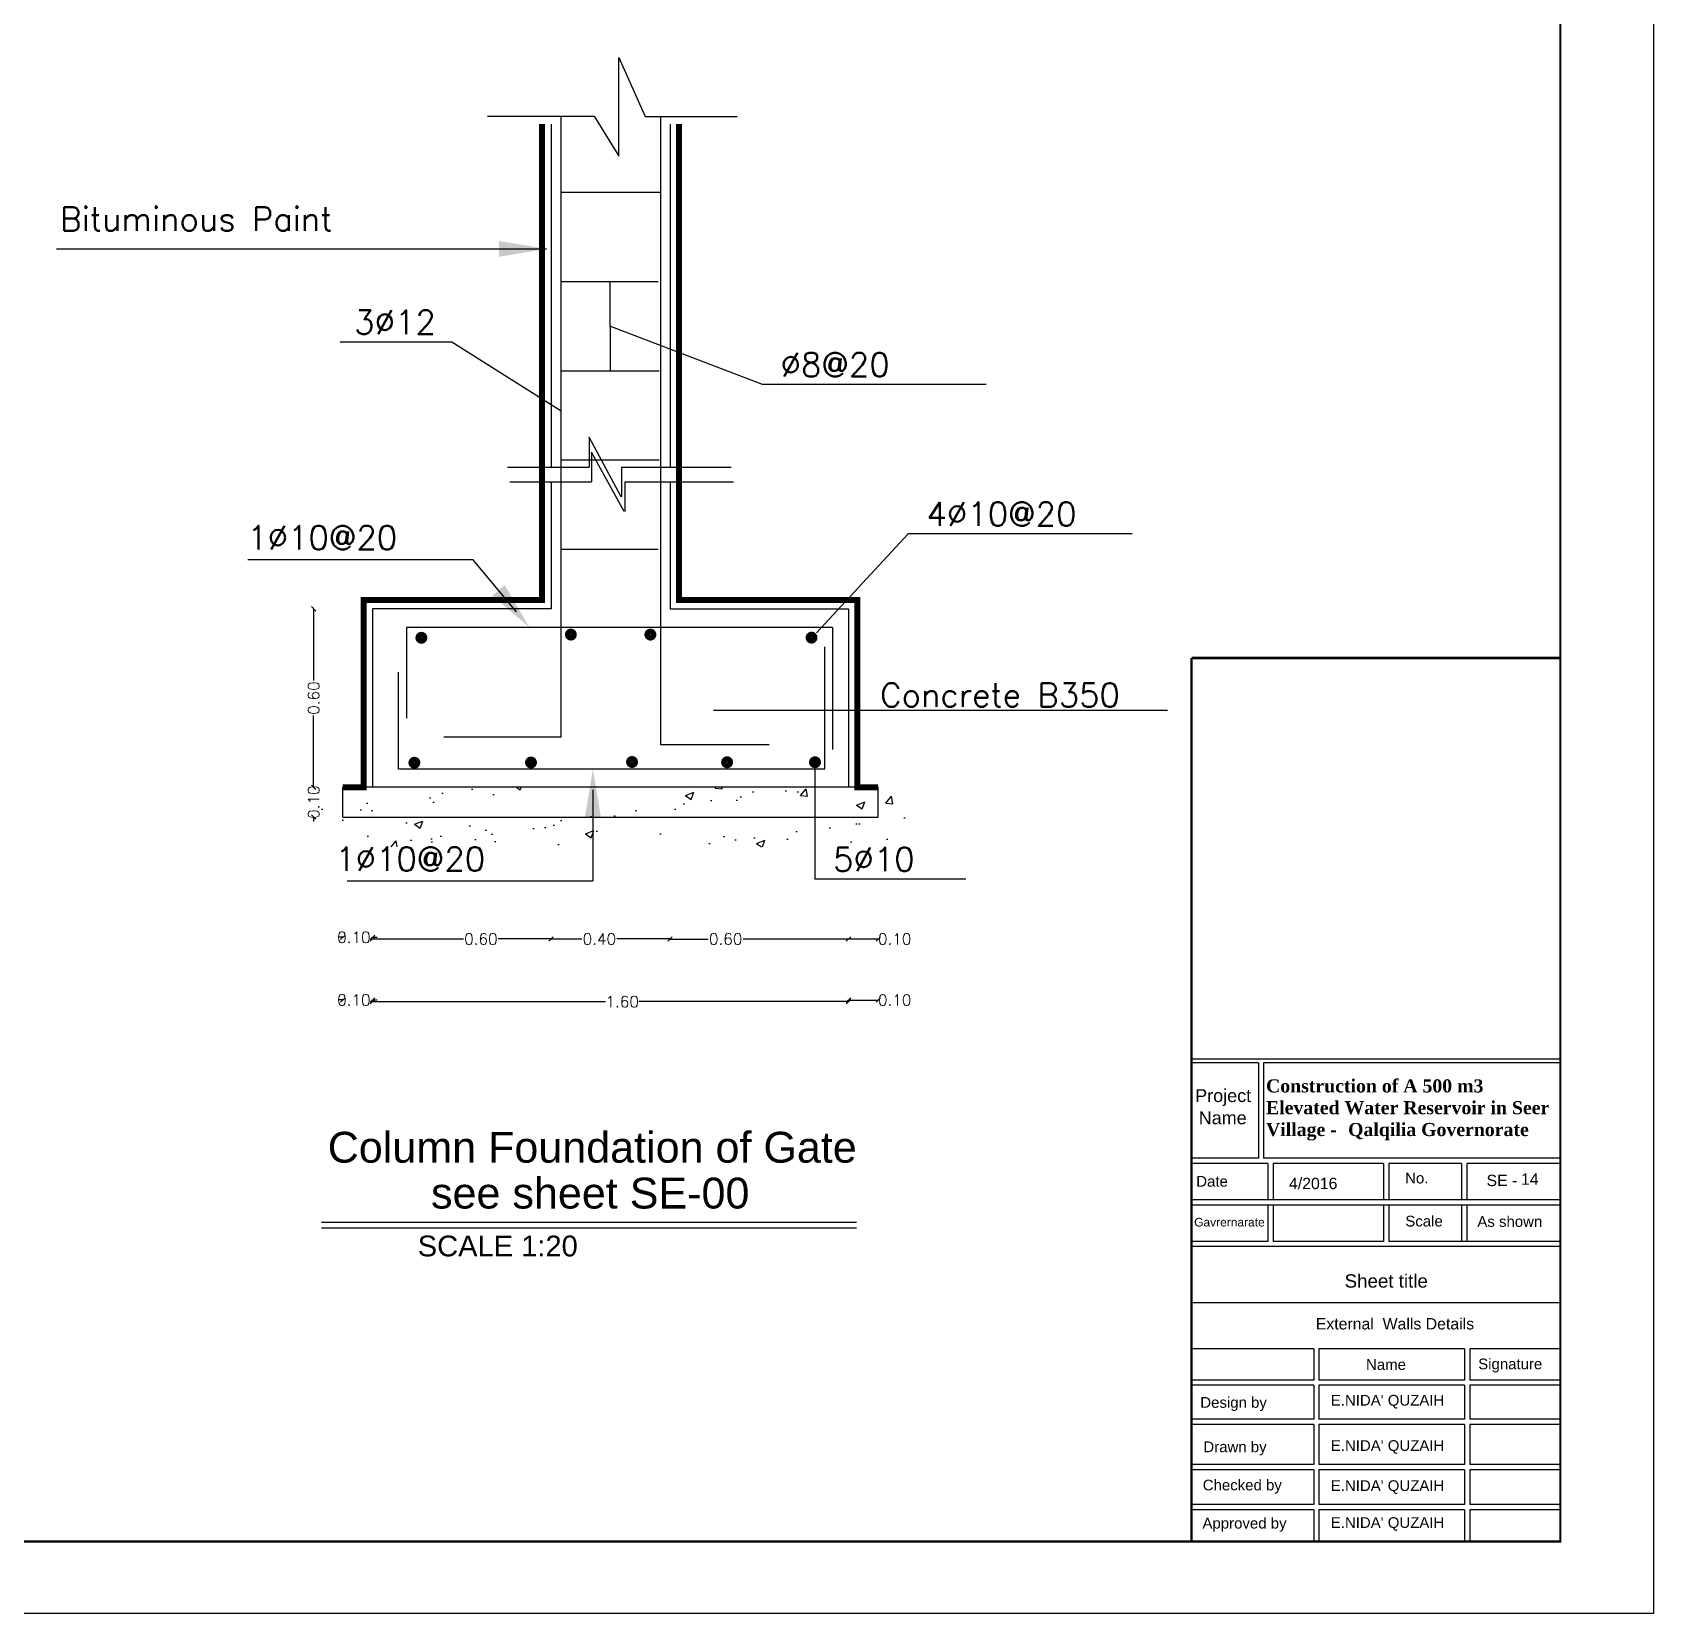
# Model space of a CAD drawing. Extents: x 166525 to 167198, y 178739 to 179747.
# Drawn here: x 167077.65 to 167104.9, y 178952.16 to 178978.74 of the extents above; entities that cross this region are included whole.
import ezdxf

# ---------------------------------------------------------------- set-up
doc = ezdxf.new("R2010")
doc.units = 0
doc.header["$MEASUREMENT"] = 0
doc.linetypes.add('DASHDOT', pattern=[25.399999999999995, 12.7, -6.349999999999999, 0, -6.349999999999999])
doc.layers.get('0').update_dxf_attribs({"linetype": 'CONTINUOUS'})
doc.layers.get('DEFPOINTS').update_dxf_attribs({"linetype": 'CONTINUOUS'})
for name, color, linetype in [('05', 1, 'CONTINUOUS'), ('COVER', 7, 'CONTINUOUS'), ('DOOR', 45, 'CONTINUOUS'), ('HACH', 8, 'CONTINUOUS'), ('MHATCH', 8, 'CONTINUOUS'), ('OUT', 6, 'CONTINUOUS'), ('POLI', 3, 'CONTINUOUS'), ('RIB', 3, 'CONTINUOUS'), ('ST', 2, 'CONTINUOUS'), ('ST-WALL', 35, 'CONTINUOUS'), ('TEXT', 7, 'CONTINUOUS'), ('TXT', 6, 'CONTINUOUS'), ('win', 4, 'CONTINUOUS')]:
    doc.layers.add(name, color=color, linetype=linetype)
doc.layers.add('Frame-PW - KA_FRAME', color=7, linetype='CONTINUOUS', lineweight=80)
doc.styles.add('FUTURA', font='SAS_____.PFB')
doc.styles.add('ROMANS', font='romans.shx')
doc.dimstyles.new('20', dxfattribs={"dimscale": 0.75, "dimtxt": 0.25, "dimasz": 0.1, "dimexe": 0.18, "dimexo": 0.06, "dimgap": 0.01, "dimtad": 0, "dimlfac": 0.2, "dimrnd": 0.01, "dimzin": 0, "dimdsep": 46, "dimtxsty": 'ROMANS', "dimblk1": 'OBLIQUE', "dimblk2": 'OBLIQUE', "dimsah": 1, "dimcen": 0.09, "dimse1": 1, "dimse2": 1, "dimclrd": 8, "dimclre": 6, "dimclrt": 4, "dimadec": 0, "dimazin": 0, "dimtfac": 1, "dimtix": 1, "dimtofl": 0, "dimtmove": 2, "dimatfit": 3, "dimldrblk": 'DOTSMALL', "dimfxl": 0.18, "dimtolj": 1, "dimtzin": 0, "dimarcsym": 0})

# ---------------------------------------------------------------- blocks, each defined once
blk = doc.blocks.new('_OBLIQUE')
at = {"color": 0, "linetype": 'ByBlock'}
blk.add_line((-0.5, -0.5), (0.5, 0.5), dxfattribs=at)
blk = doc.blocks.new('*D1137')
at = {"layer": 'DEFPOINTS', "color": 0, "transparency": 16777216}
for p in [(167082.380372989, 178966.0535924876), (167082.8702685098, 178966.0535924876), (167082.8702685098, 178965.5535924877)]:
    blk.add_point(p, dxfattribs=at)
at = {"layer": 'DOOR', "color": 8, "lineweight": -2, "transparency": 16777216}
for p, q in [((167082.380372989, 178966.0535924876), (167082.380372989, 178966.1285924876)), ((167082.380372989, 178965.5535924877), (167082.380372989, 178965.4785924877))]:
    blk.add_line(p, q, dxfattribs=at)
at = {"layer": 'DOOR', "color": 8, "lineweight": -2, "transparency": 16777216, "xscale": 0.07500000000000001, "yscale": 0.07500000000000001, "zscale": 0.07500000000000001}
for p, rotation in [((167082.380372989, 178966.0535924876), 270), ((167082.380372989, 178965.5535924877), 90)]:
    blk.add_blockref('_OBLIQUE', p, dxfattribs=dict(at, rotation=rotation))
at = {"layer": 'DOOR', "color": 4, "transparency": 16777216, "insert": (167082.380372989, 178965.8035924877), "char_height": 0.1875, "attachment_point": 5, "rotation": 90, "style": 'ROMANS'}
blk.add_mtext('\\A1;0.10', dxfattribs=at)
blk = doc.blocks.new('_DOTSMALL')
at = {"color": 0, "linetype": 'ByBlock', "const_width": 0.5}
blk.add_lwpolyline([(-0.0625, 0, 1), (0.0625, 0, 1)], format="xyb", close=True, dxfattribs=at)
blk = doc.blocks.new('*D1138')
at = {"layer": 'DEFPOINTS', "color": 0, "transparency": 16777216}
for p in [(167082.380372989, 178969.0535924876), (167086.3702685099, 178969.0535924876), (167082.8702685098, 178966.0535924876)]:
    blk.add_point(p, dxfattribs=at)
at = {"layer": 'DOOR', "color": 8, "lineweight": -2, "transparency": 16777216}
for p, q in [((167082.380372989, 178969.0535924876), (167082.380372989, 178967.8468067733)), ((167082.380372989, 178966.0535924876), (167082.380372989, 178967.2603782019))]:
    blk.add_line(p, q, dxfattribs=at)
at = {"layer": 'DOOR', "color": 8, "lineweight": -2, "transparency": 16777216, "xscale": 0.07500000000000001, "yscale": 0.07500000000000001, "zscale": 0.07500000000000001}
for p, rotation in [((167082.380372989, 178969.0535924876), 90), ((167082.380372989, 178966.0535924876), 270)]:
    blk.add_blockref('_OBLIQUE', p, dxfattribs=dict(at, rotation=rotation))
at = {"layer": 'DOOR', "color": 4, "transparency": 16777216, "insert": (167082.380372989, 178967.5535924876), "char_height": 0.1875, "attachment_point": 5, "rotation": 90, "style": 'ROMANS'}
blk.add_mtext('\\A1;0.60', dxfattribs=at)
blk = doc.blocks.new('*D1139')
at = {"layer": 'DEFPOINTS', "color": 0, "transparency": 16777216}
for p in [(167083.3702685099, 178969.0535924876), (167086.3702685099, 178969.0535924876), (167083.3702685099, 178963.5030353062)]:
    blk.add_point(p, dxfattribs=at)
at = {"layer": 'DOOR', "color": 8, "lineweight": -2, "transparency": 16777216}
for p, q in [((167083.3702685099, 178963.5030353062), (167084.8979252814, 178963.5030353062)), ((167086.3702685099, 178963.5030353062), (167085.4843538528, 178963.5030353062))]:
    blk.add_line(p, q, dxfattribs=at)
at = {"layer": 'DOOR', "color": 8, "lineweight": -2, "transparency": 16777216, "xscale": 0.07500000000000001, "yscale": 0.07500000000000001, "zscale": 0.07500000000000001, "rotation": 180}
blk.add_blockref('_OBLIQUE', (167083.3702685099, 178963.5030353062), dxfattribs=at)
at = {"layer": 'DOOR', "color": 8, "lineweight": -2, "transparency": 16777216, "xscale": 0.07500000000000001, "yscale": 0.07500000000000001, "zscale": 0.07500000000000001}
blk.add_blockref('_OBLIQUE', (167086.3702685099, 178963.5030353062), dxfattribs=at)
at = {"layer": 'DOOR', "color": 4, "transparency": 16777216, "insert": (167085.1911395671, 178963.5030353062), "char_height": 0.1875, "attachment_point": 5, "style": 'ROMANS'}
blk.add_mtext('\\A1;0.60', dxfattribs=at)
blk = doc.blocks.new('*D1140')
at = {"layer": 'DEFPOINTS', "color": 0, "transparency": 16777216}
for p in [(167086.3702185099, 178969.0496154306), (167088.37021851, 178969.0496154306), (167088.37021851, 178963.5029853062)]:
    blk.add_point(p, dxfattribs=at)
at = {"layer": 'DOOR', "color": 8, "lineweight": -2, "transparency": 16777216}
for p, q in [((167086.3702185099, 178963.5029853062), (167086.8899757431, 178963.5029853062)), ((167088.37021851, 178963.5029853062), (167087.4764043145, 178963.5029853062))]:
    blk.add_line(p, q, dxfattribs=at)
at = {"layer": 'DOOR', "color": 8, "lineweight": -2, "transparency": 16777216, "xscale": 0.07500000000000001, "yscale": 0.07500000000000001, "zscale": 0.07500000000000001, "rotation": 180}
blk.add_blockref('_OBLIQUE', (167086.3702185099, 178963.5029853062), dxfattribs=at)
at = {"layer": 'DOOR', "color": 8, "lineweight": -2, "transparency": 16777216, "xscale": 0.07500000000000001, "yscale": 0.07500000000000001, "zscale": 0.07500000000000001}
blk.add_blockref('_OBLIQUE', (167088.37021851, 178963.5029853062), dxfattribs=at)
at = {"layer": 'DOOR', "color": 4, "transparency": 16777216, "insert": (167087.1831900288, 178963.5029853062), "char_height": 0.1875, "attachment_point": 5, "style": 'ROMANS'}
blk.add_mtext('\\A1;0.40', dxfattribs=at)
blk = doc.blocks.new('*D1141')
at = {"layer": 'DEFPOINTS', "color": 0, "transparency": 16777216}
for p in [(167088.37026851, 178969.0535924876), (167091.3702685101, 178969.0535924876), (167091.3702685101, 178963.5023550286)]:
    blk.add_point(p, dxfattribs=at)
at = {"layer": 'DOOR', "color": 8, "lineweight": -2, "transparency": 16777216}
for p, q in [((167088.37026851, 178963.5023550286), (167089.012304282, 178963.5023550286)), ((167091.3702685101, 178963.5023550286), (167089.5987328534, 178963.5023550286))]:
    blk.add_line(p, q, dxfattribs=at)
at = {"layer": 'DOOR', "color": 8, "lineweight": -2, "transparency": 16777216, "xscale": 0.07500000000000001, "yscale": 0.07500000000000001, "zscale": 0.07500000000000001, "rotation": 180}
blk.add_blockref('_OBLIQUE', (167088.37026851, 178963.5023550286), dxfattribs=at)
at = {"layer": 'DOOR', "color": 8, "lineweight": -2, "transparency": 16777216, "xscale": 0.07500000000000001, "yscale": 0.07500000000000001, "zscale": 0.07500000000000001}
blk.add_blockref('_OBLIQUE', (167091.3702685101, 178963.5023550286), dxfattribs=at)
at = {"layer": 'DOOR', "color": 4, "transparency": 16777216, "insert": (167089.3055185677, 178963.5023550286), "char_height": 0.1875, "attachment_point": 5, "style": 'ROMANS'}
blk.add_mtext('\\A1;0.60', dxfattribs=at)
blk = doc.blocks.new('*D1142')
at = {"layer": 'DEFPOINTS', "color": 0, "transparency": 16777216}
for p in [(167091.3702685101, 178966.0535924876), (167091.8702685104, 178966.0535924876), (167091.8702685104, 178963.5031589931)]:
    blk.add_point(p, dxfattribs=at)
at = {"layer": 'DOOR', "color": 8, "lineweight": -2, "transparency": 16777216}
blk.add_line((167091.3702685101, 178963.5031589931), (167091.8702685104, 178963.5031589931), dxfattribs=at)
at = {"layer": 'DOOR', "color": 8, "lineweight": -2, "transparency": 16777216, "xscale": 0.07500000000000001, "yscale": 0.07500000000000001, "zscale": 0.07500000000000001, "rotation": 180}
blk.add_blockref('_OBLIQUE', (167091.3702685101, 178963.5031589931), dxfattribs=at)
at = {"layer": 'DOOR', "color": 8, "lineweight": -2, "transparency": 16777216, "xscale": 0.07500000000000001, "yscale": 0.07500000000000001, "zscale": 0.07500000000000001}
blk.add_blockref('_OBLIQUE', (167091.8702685104, 178963.5031589931), dxfattribs=at)
at = {"layer": 'DOOR', "color": 4, "transparency": 16777216, "insert": (167092.1468449589, 178963.5031589931), "char_height": 0.1875, "attachment_point": 5, "style": 'ROMANS'}
blk.add_mtext('\\A1;0.10', dxfattribs=at)
blk = doc.blocks.new('*D1143')
at = {"layer": 'DEFPOINTS', "color": 0, "transparency": 16777216}
for p in [(167082.8707485098, 178965.526945367), (167083.3702685099, 178965.5400183459), (167082.8707485098, 178962.4776559757)]:
    blk.add_point(p, dxfattribs=at)
at = {"layer": 'DOOR', "color": 8, "lineweight": -2, "transparency": 16777216}
for p, q in [((167082.8707485098, 178962.4776559757), (167082.7957485098, 178962.4776559757)), ((167083.3702685099, 178962.4776559757), (167083.4452685099, 178962.4776559757))]:
    blk.add_line(p, q, dxfattribs=at)
at = {"layer": 'DOOR', "color": 8, "lineweight": -2, "transparency": 16777216, "xscale": 0.07500000000000001, "yscale": 0.07500000000000001, "zscale": 0.07500000000000001}
blk.add_blockref('_OBLIQUE', (167082.8707485098, 178962.4776559757), dxfattribs=at)
at = {"layer": 'DOOR', "color": 8, "lineweight": -2, "transparency": 16777216, "xscale": 0.07500000000000001, "yscale": 0.07500000000000001, "zscale": 0.07500000000000001, "rotation": 180}
blk.add_blockref('_OBLIQUE', (167083.3702685099, 178962.4776559757), dxfattribs=at)
at = {"layer": 'DOOR', "color": 4, "transparency": 16777216, "insert": (167083.0567786749, 178962.4776559757), "char_height": 0.1875, "attachment_point": 5, "style": 'ROMANS'}
blk.add_mtext('\\A1;0.10', dxfattribs=at)
blk = doc.blocks.new('*D1144')
at = {"layer": 'DEFPOINTS', "color": 0, "transparency": 16777216}
for p in [(167091.3702685101, 178965.526945367), (167091.8702685104, 178965.526945367), (167091.8702685104, 178962.4765118725)]:
    blk.add_point(p, dxfattribs=at)
at = {"layer": 'DOOR', "color": 8, "lineweight": -2, "transparency": 16777216}
blk.add_line((167091.3702685101, 178962.4765118725), (167091.8702685104, 178962.4765118725), dxfattribs=at)
at = {"layer": 'DOOR', "color": 8, "lineweight": -2, "transparency": 16777216, "xscale": 0.07500000000000001, "yscale": 0.07500000000000001, "zscale": 0.07500000000000001, "rotation": 180}
blk.add_blockref('_OBLIQUE', (167091.3702685101, 178962.4765118725), dxfattribs=at)
at = {"layer": 'DOOR', "color": 8, "lineweight": -2, "transparency": 16777216, "xscale": 0.07500000000000001, "yscale": 0.07500000000000001, "zscale": 0.07500000000000001}
blk.add_blockref('_OBLIQUE', (167091.8702685104, 178962.4765118725), dxfattribs=at)
at = {"layer": 'DOOR', "color": 4, "transparency": 16777216, "insert": (167092.1468449589, 178962.4765118725), "char_height": 0.1875, "attachment_point": 5, "style": 'ROMANS'}
blk.add_mtext('\\A1;0.10', dxfattribs=at)
blk = doc.blocks.new('*D1145')
at = {"layer": 'DEFPOINTS', "color": 0, "transparency": 16777216}
for p in [(167083.3702685099, 178966.0535924876), (167091.3702685101, 178966.0535924876), (167091.3702685101, 178962.4495172205)]:
    blk.add_point(p, dxfattribs=at)
at = {"layer": 'DOOR', "color": 8, "lineweight": -2, "transparency": 16777216}
for p, q in [((167083.3702685099, 178962.4495172205), (167087.2864735372, 178962.4495172205)), ((167091.3702685101, 178962.4495172205), (167087.8461163943, 178962.4495172205))]:
    blk.add_line(p, q, dxfattribs=at)
at = {"layer": 'DOOR', "color": 8, "lineweight": -2, "transparency": 16777216, "xscale": 0.07500000000000001, "yscale": 0.07500000000000001, "zscale": 0.07500000000000001, "rotation": 180}
blk.add_blockref('_OBLIQUE', (167083.3702685099, 178962.4495172205), dxfattribs=at)
at = {"layer": 'DOOR', "color": 8, "lineweight": -2, "transparency": 16777216, "xscale": 0.07500000000000001, "yscale": 0.07500000000000001, "zscale": 0.07500000000000001}
blk.add_blockref('_OBLIQUE', (167091.3702685101, 178962.4495172205), dxfattribs=at)
at = {"layer": 'DOOR', "color": 4, "transparency": 16777216, "insert": (167087.5662949657, 178962.4495172205), "char_height": 0.1875, "attachment_point": 5, "style": 'ROMANS'}
blk.add_mtext('\\A1;1.60', dxfattribs=at)
blk = doc.blocks.new('*D1315')
at = {"layer": 'DEFPOINTS', "color": 0, "transparency": 16777216}
for p in [(167082.8707485098, 178966.5804634527), (167083.3702685099, 178966.5935364316), (167082.8707485098, 178963.5311740614)]:
    blk.add_point(p, dxfattribs=at)
at = {"layer": 'DOOR', "color": 8, "lineweight": -2, "transparency": 16777216}
for p, q in [((167082.8707485098, 178963.5311740614), (167082.7957485098, 178963.5311740614)), ((167083.3702685099, 178963.5311740614), (167083.4452685099, 178963.5311740614))]:
    blk.add_line(p, q, dxfattribs=at)
at = {"layer": 'DOOR', "color": 8, "lineweight": -2, "transparency": 16777216, "xscale": 0.07500000000000001, "yscale": 0.07500000000000001, "zscale": 0.07500000000000001}
blk.add_blockref('_OBLIQUE', (167082.8707485098, 178963.5311740614), dxfattribs=at)
at = {"layer": 'DOOR', "color": 8, "lineweight": -2, "transparency": 16777216, "xscale": 0.07500000000000001, "yscale": 0.07500000000000001, "zscale": 0.07500000000000001, "rotation": 180}
blk.add_blockref('_OBLIQUE', (167083.3702685099, 178963.5311740614), dxfattribs=at)
at = {"layer": 'DOOR', "color": 4, "transparency": 16777216, "insert": (167083.0567786749, 178963.5311740614), "char_height": 0.1875, "attachment_point": 5, "style": 'ROMANS'}
blk.add_mtext('\\A1;0.10', dxfattribs=at)

msp = doc.modelspace()

# ---------------------------------------------------------------- hatches: boundary and pattern name
at = {"ltscale": 4}
h = msp.add_hatch(dxfattribs=at)
h.set_pattern_fill('AR-CONC', color=8, scale=0.2000000000043656, style=0)
h.set_pattern_definition([(49.99999999999999, (167171.8648663684, 178930.6778399547), (1.434520365232819, -0.1255042699679297), [0.1500000000032741, -1.650000000036015]), (355, (167171.8648663684, 178930.6778399547), (-0.2775026672320573, 1.504384267432861), [0.1200000000026193, -1.320000000028812]), (100.4514, (167171.9844097283, 178930.6673812747), (1.157018763453298, 1.378879084152005), [0.1274803800027809, -1.402284224030593]), (46.1842, (167171.8648663684, 178931.0778399547), (2.13448209729788, -0.3310380286652621), [0.2250000000049108, -2.475000000054016]), (96.63559999999993, (167172.0427398584, 178931.0502533407), (1.869325411138209, 1.948235741843409), [0.1912205760041718, -2.103426000045881]), (351.1842000000001, (167171.8648663684, 178931.0778399547), (1.869323890308057, 1.948237201893175), [0.180000000003929, -1.980000000043219]), (21, (167172.0648663683, 178930.9778399548), (1.193814104262981, -0.8052377813482543), [0.1500000000032742, -1.650000000036015]), (326, (167172.0648663683, 178930.9778399548), (0.4866306638537856, 1.450300090125363), [0.1200000000026194, -1.320000000028813]), (71.45140000000002, (167172.1643508344, 178930.9107367427), (1.68044525719966, 0.6450609934339849), [0.1274803800027821, -1.402284224030604]), (37.50000000000001, (167171.8648663684, 178930.6778399547), (0.0243197106351122, 0.6657877076771558), [0, -1.304000000028463, 0, -1.340000000029249, 0, -1.325000000028922]), (7.499999999999998, (167171.8648663684, 178930.6778399547), (0.5261390748957817, 0.7888234237819388), [0, -0.7640000000166767, 0, -1.274000000027808, 0, -0.5050000000110232]), (327.5, (167171.4188663683, 178930.6778399547), (1.067644872368122, -0.0451097434697443), [0, -0.500000000010914, 0, -1.560000000034051, 0, -2.070000000045184]), (317.5, (167171.2188663683, 178930.6778399547), (1.166372338710232, 0.2002099646690054), [0, -0.6500000000141881, 0, -1.036000000022613, 0, -1.470000000032086])])
edge = h.paths.add_edge_path()
edge.add_line((167092.368601974, 178966.0535924876), (167092.368601974, 178965.0535924877))
edge.add_line((167092.368601974, 178965.0535924877), (167082.3702685098, 178965.0535924877))
edge.add_line((167082.3702685098, 178965.0535924877), (167082.3702685098, 178966.0535924876))
edge.add_line((167082.3702685098, 178966.0535924876), (167092.3702685104, 178966.0535924876))

# ---------------------------------------------------------------- linework, layer by layer
for p, q in [((167103.3351696665, 178961.4845562761), (167097.1364196665, 178961.4845562761)), ((167098.261072303, 178961.4199786613), (167097.1364196665, 178961.4199786613)), ((167098.261072303, 178961.4199786613), (167098.261072303, 178959.8174871312)), ((167103.3351696665, 178961.4199786613), (167098.3485168414, 178961.4199786613)), ((167098.3485168414, 178961.4199786613), (167098.3485168414, 178959.8174871312)), ((167098.261072303, 178959.8174871312), (167097.1364196665, 178959.8174871312)), ((167098.4203658459, 178959.7300425928), (167097.1364196665, 178959.7300425928)), ((167103.3351696665, 178959.8174871312), (167098.3485168414, 178959.8174871312)), ((167098.4203658459, 178959.7300425928), (167098.4203658459, 178959.1179308246)), ((167100.364907534, 178959.7300425928), (167098.5078103841, 178959.7300425928)), ((167098.5078103841, 178959.7300425928), (167098.5078103841, 178959.1179308246)), ((167100.364907534, 178959.7300425928), (167100.364907534, 178959.1179308246)), ((167100.4523520724, 178959.7300425928), (167100.4523520724, 178959.1179308246)), ((167101.6760244667, 178959.7300425928), (167100.4523520724, 178959.7300425928)), ((167101.6760244667, 178959.7300425928), (167101.6760244667, 178959.1179308246)), ((167103.3351696665, 178959.7300425928), (167101.763469005, 178959.7300425928)), ((167101.763469005, 178959.7300425928), (167101.763469005, 178959.1179308246)), ((167103.3351696665, 178959.1179308246), (167097.1364196665, 178959.1179308246)), ((167098.4203658459, 178959.1179308246), (167097.1364196665, 178959.1179308246)), ((167100.364907534, 178959.1179308246), (167098.5078103841, 178959.1179308246)), ((167101.6760244667, 178959.1179308246), (167100.4523520724, 178959.1179308246)), ((167103.3351696665, 178959.0304862864), (167097.1364196665, 178959.0304862864)), ((167098.4203658459, 178959.0304862864), (167097.1364196665, 178959.0304862864)), ((167098.4203658459, 178959.0304862864), (167098.4203658459, 178958.4183745181)), ((167100.364907534, 178959.0304862864), (167098.5078103841, 178959.0304862864)), ((167098.5078103841, 178959.0304862864), (167098.5078103841, 178958.4183745181)), ((167100.364907534, 178959.0304862864), (167100.364907534, 178958.4183745181)), ((167101.6760244667, 178959.0304862864), (167100.4523520724, 178959.0304862864)), ((167100.4523520724, 178959.0304862864), (167100.4523520724, 178958.4183745181)), ((167101.6760244667, 178959.0304862864), (167101.6760244667, 178958.4183745181)), ((167101.763469005, 178959.0304862864), (167101.763469005, 178958.4183745181)), ((167098.4203658459, 178958.4183745181), (167097.1364196665, 178958.4183745181)), ((167103.3351696665, 178958.3309299799), (167097.1364196665, 178958.3309299799)), ((167100.364907534, 178958.4183745181), (167098.5078103841, 178958.4183745181)), ((167103.3351696665, 178958.4183745181), (167100.4523520724, 178958.4183745181)), ((167103.3351696665, 178957.3843090484), (167097.1364196665, 178957.3843090484)), ((167099.1899206004, 178956.6132213158), (167097.1364196665, 178956.6132213158)), ((167099.1899206004, 178956.6132213158), (167099.1899206004, 178956.0885540859)), ((167101.7258122116, 178956.6132213158), (167099.2773651388, 178956.6132213158)), ((167099.2773651388, 178956.6132213158), (167099.2773651388, 178956.0885540859)), ((167101.7258122116, 178956.6132213158), (167101.7258122116, 178956.0885540859)), ((167103.3351696665, 178956.6132213158), (167101.8132567499, 178956.6132213158)), ((167101.8132567499, 178956.6132213158), (167101.8132567499, 178956.0885540859)), ((167099.1899206004, 178956.0885540859), (167097.1364196665, 178956.0885540859)), ((167101.7258122116, 178956.0885540859), (167099.2773651388, 178956.0885540859)), ((167103.3351696665, 178956.0885540859), (167101.8132567499, 178956.0885540859)), ((167099.1899206004, 178956.0011095477), (167097.1364196665, 178956.0011095477)), ((167099.1899206004, 178956.0011095477), (167099.1899206004, 178955.4295917277)), ((167101.7258122116, 178956.0011095477), (167099.2773651388, 178956.0011095477)), ((167099.2773651388, 178956.0011095477), (167099.2773651388, 178955.4295917277)), ((167101.7258122116, 178956.0011095477), (167101.7258122116, 178955.4295917277)), ((167103.3351696666, 178956.0011095477), (167101.8132567499, 178956.0011095477)), ((167101.8132567499, 178956.0011095477), (167101.8132567499, 178955.4295917277)), ((167099.1899206004, 178955.4295917277), (167097.1364196665, 178955.4295917277)), ((167099.1899206004, 178955.3421471893), (167097.1364196665, 178955.3421471893)), ((167099.1899206004, 178955.3421471893), (167099.1899206004, 178954.6683112178)), ((167101.7258122116, 178955.4295917277), (167099.2773651388, 178955.4295917277)), ((167101.7258122116, 178955.3421471893), (167099.2773651388, 178955.3421471893)), ((167099.2773651388, 178955.3421471893), (167099.2773651388, 178954.6683112178)), ((167101.7258122116, 178955.3421471893), (167101.7258122116, 178954.6683112178)), ((167103.3351696666, 178955.4295917277), (167101.8132567499, 178955.4295917277)), ((167103.3351696666, 178955.3421471893), (167101.8132567499, 178955.3421471893)), ((167101.8132567499, 178955.3421471893), (167101.8132567499, 178954.6683112178)), ((167099.1899206004, 178954.6683112178), (167097.1364196665, 178954.6683112178)), ((167099.1899206004, 178954.5808666796), (167097.1364196665, 178954.5808666796)), ((167099.1899206004, 178954.5808666796), (167099.1899206004, 178953.9944752463)), ((167101.7258122116, 178954.6683112178), (167099.2773651388, 178954.6683112178)), ((167101.7258122116, 178954.5808666796), (167099.2773651388, 178954.5808666796)), ((167099.2773651388, 178954.5808666796), (167099.2773651388, 178953.9944752463)), ((167101.7258122116, 178954.5808666796), (167101.7258122116, 178953.9944752463)), ((167103.3351696664, 178954.6683112178), (167101.8132567499, 178954.6683112178)), ((167103.3351696666, 178954.5808666796), (167101.8132567499, 178954.5808666796)), ((167101.8132567499, 178954.5808666796), (167101.8132567499, 178953.9944752463)), ((167099.1899206004, 178953.9944752463), (167097.1364196665, 178953.9944752463)), ((167099.1899206004, 178953.9070307081), (167097.1364196665, 178953.9070307081)), ((167099.1899206004, 178953.9070307081), (167099.1899206004, 178953.3736692327)), ((167101.7258122116, 178953.9944752463), (167099.2773651388, 178953.9944752463)), ((167099.2773651388, 178953.9070307081), (167099.2773651388, 178953.3736692327)), ((167101.7258122116, 178953.9070307081), (167099.2773651388, 178953.9070307081)), ((167101.7258122116, 178953.9070307081), (167101.7258122116, 178953.3736692327)), ((167103.3351696664, 178953.9944752463), (167101.8132567499, 178953.9944752463)), ((167101.8132567499, 178953.9070307081), (167101.8132567499, 178953.3736692327)), ((167103.3351696666, 178953.9070307081), (167101.8132567499, 178953.9070307081))]:
    msp.add_line(p, q)
at = {"layer": '05'}
for p, q in [((167082.5114516343, 178958.740686218), (167091.5070206373, 178958.740686218)), ((167082.5114516343, 178958.6488836203), (167091.5070206373, 178958.6488836203))]:
    msp.add_line(p, q, dxfattribs=at)
at = {"layer": 'COVER', "flags": 128}
msp.add_lwpolyline([(167044.9814196666, 178994.4849192327), (167104.9026696665, 178994.4849192327), (167104.9026696665, 178952.1624192327), (167044.9814196666, 178952.1624192327)], close=True, dxfattribs=at)
at = {"layer": 'Frame-PW - KA_FRAME'}
for points, const_width in [([(167103.3351696665, 178968.2265861417), (167097.1364196665, 178968.2265861417)], 0.04), ([(167097.1364196665, 178953.3736692327), (167097.1364196665, 178968.2265861417)], 0.03562499999997124)]:
    msp.add_lwpolyline(points, dxfattribs=dict(at, const_width=const_width))
at = {"layer": 'HACH'}
msp.add_line((167096.7331835067, 178967.3422087881), (167089.1000361373, 178967.3422087881), dxfattribs=at)
at = {"layer": 'MHATCH', "const_width": 0.03562499999997124, "flags": 128}
msp.add_lwpolyline([(167046.5489196666, 178993.2736692327), (167103.3351696666, 178993.2736692327), (167103.3351696666, 178953.3736692327), (167046.5489196666, 178953.3736692327)], close=True, dxfattribs=at)
at = {"layer": 'MHATCH'}
msp.add_lwpolyline([(167046.9051696666, 178993.2736692327), (167103.3351696666, 178993.2736692327), (167103.3351696666, 178953.3736692327)], dxfattribs=at)
at = {"layer": 'OUT', "color": 2}
for p, q in [((167086.5418536257, 178966.8974882001), (167086.5418536257, 178977.3383528404)), ((167088.2144936228, 178971.4371524642), (167088.2144936228, 178977.3274177544)), ((167086.5418536257, 178976.0599306415), (167088.2144936228, 178976.0597782785)), ((167086.5418536257, 178974.5581542101), (167088.1707687169, 178974.55800583)), ((167086.5418536257, 178973.0563835135), (167088.1899986801, 178973.0562333817)), ((167086.5418536257, 178971.5590702437), (167088.1900684657, 178971.5589201056)), ((167088.2144936228, 178966.7670416834), (167088.2144936228, 178971.4371524642)), ((167086.5418536257, 178970.0547990979), (167088.1729331941, 178970.0546505206)), ((167091.1005891982, 178968.7405070586), (167083.9390493758, 178968.7405070586)), ((167083.9390493758, 178968.7405070586), (167083.9390493758, 178967.2126313248)), ((167091.1005891982, 178968.7405070586), (167091.1005891982, 178966.6905070587)), ((167090.97026851, 178966.3619460136), (167090.97026851, 178968.4119460136)), ((167083.8087286879, 178966.3619460136), (167083.8087286879, 178967.9908899683)), ((167086.5418536257, 178966.8974882001), (167084.5706610813, 178966.8974882001)), ((167090.0384359072, 178966.7670416834), (167088.2144936228, 178966.7670416834)), ((167083.8087286879, 178966.3619460136), (167090.97026851, 178966.3619460136))]:
    msp.add_line(p, q, dxfattribs=at)
at = {"layer": 'OUT', "color": 1}
for p, q in [((167086.3702685099, 178977.201405013), (167086.3702685099, 178971.4371524642)), ((167088.37026851, 178977.201405013), (167088.37026851, 178971.4371524642)), ((167086.3702685099, 178971.1871524642), (167086.3702685099, 178969.0535924876)), ((167088.37026851, 178971.1871524642), (167088.37026851, 178969.0535924876)), ((167086.3702685099, 178969.0535924876), (167083.3702685099, 178969.0535924876)), ((167083.3702685099, 178969.0535924876), (167083.3702685099, 178966.0535924876)), ((167088.37026851, 178969.0535924876), (167091.3702685101, 178969.0535924876)), ((167091.3702685101, 178969.0535924876), (167091.3702685101, 178966.0535924876)), ((167091.5202685103, 178966.0535924876), (167082.8705085098, 178966.0535924876)), ((167082.8705085098, 178965.5535924877), (167082.8705085098, 178966.0535924876)), ((167091.8702685104, 178965.5535924877), (167091.8702685104, 178966.0535924876)), ((167082.8705085098, 178965.5535924877), (167091.8702685104, 178965.5535924877))]:
    msp.add_line(p, q, dxfattribs=at)
at = {"layer": 'RIB', "color": 8}
for p, q in [((167087.5097077061, 178976.6618210121), (167087.5097077061, 178978.3203947599)), ((167087.5097077061, 178978.3203947599), (167087.9506166874, 178977.3274177544)), ((167085.3025907852, 178977.3383528404), (167087.0945188715, 178977.3383528404)), ((167087.0945188715, 178977.3383528404), (167087.5097077061, 178976.6618210121)), ((167087.9506166874, 178977.3274177544), (167089.4994620265, 178977.3274177544)), ((167078.0577776793, 178975.1051284006), (167084.7432258489, 178975.1051284006)), ((167084.7432258489, 178975.1051284006), (167086.2952685099, 178975.1051284006)), ((167087.3563111713, 178974.5580800201), (167087.365926153, 178973.0563084476)), ((167089.9223050592, 178972.8257809404), (167087.3611186621, 178973.8071942339)), ((167082.823171749, 178973.5409238954), (167084.7048811402, 178973.5409238954)), ((167084.7048811402, 178973.5409238954), (167086.5418536257, 178972.3835328376)), ((167093.6857238416, 178972.8257809404), (167089.9223050592, 178972.8257809404)), ((167092.3751256923, 178970.3158398674), (167090.8305142561, 178968.6508546644)), ((167096.1385444744, 178970.3158398674), (167092.3751256923, 178970.3158398674)), ((167081.2716684983, 178969.8831879895), (167085.0546206283, 178969.8831879895)), ((167085.7875475284, 178969.003575317), (167085.0546206283, 178969.8831879895)), ((167090.8044465289, 178966.5319460134), (167090.8044465289, 178964.5109087996)), ((167087.0754713961, 178966.0125941796), (167087.0754713961, 178964.4809102764)), ((167093.3410669021, 178964.5109087996), (167090.8044465289, 178964.5109087996)), ((167082.9433290749, 178964.4809102764), (167087.0754713961, 178964.4809102764))]:
    msp.add_line(p, q, dxfattribs=at)
for points in [[(167085.495268526, 178975.2384617313), (167085.495268526, 178974.9717950699), (167086.2952685099, 178975.1051284006)], [(167085.5920504721, 178969.4514018429), (167085.3839808103, 178969.2780302475), (167086.0081304278, 178968.7405070586)], [(167086.9389911761, 178965.5434024855), (167087.2098245096, 178965.5434024855), (167087.0744078427, 178966.3559024855)]]:
    msp.add_solid(points, dxfattribs=at)
at = {"layer": 'ST', "const_width": 0.0950000000020737}
for points in [[(167084.2438236563, 178968.5670067918, -0.9999999999999998), (167084.1388236563, 178968.5670067918, -0.9999999999999996)], [(167086.756525244, 178968.620365183, -0.9999999999999998), (167086.651525244, 178968.620365183, -0.9999999999999996)], [(167088.0926550681, 178968.6197819433, -0.9999999999999998), (167087.9876550681, 178968.6197819433, -0.9999999999999996)], [(167090.8014142561, 178968.5692546644, -0.9999999999999998), (167090.6964142561, 178968.5692546644, -0.9999999999999996)], [(167084.1260458716, 178966.4663069966, -0.9999999999999998), (167084.0210458716, 178966.4663069966, -0.9999999999999996)], [(167086.0858843752, 178966.4705454809, -0.9999999999999998), (167085.9808843752, 178966.4705454809, -0.9999999999999996)], [(167087.7846599634, 178966.4788448455, -0.9999999999999998), (167087.6796599635, 178966.4788448455, -0.9999999999999996)], [(167089.3821771267, 178966.4742073063, -0.9999999999999998), (167089.2771771267, 178966.4742073063, -0.9999999999999996)], [(167090.8592926731, 178966.4744226902, -0.9999999999999998), (167090.7542926731, 178966.4744226902, -0.9999999999999996)]]:
    msp.add_lwpolyline(points, format="xyb", close=True, dxfattribs=at)
at = {"layer": 'ST-WALL'}
for p, q in [((167086.3702685099, 178977.201405013), (167086.3702685099, 178971.4371524642)), ((167087.010791285, 178971.9371524642), (167087.010791285, 178971.4371524642)), ((167087.5477904185, 178970.9371524642), (167087.010791285, 178971.9371524642)), ((167087.6006532663, 178970.6871524642), (167087.0509117186, 178971.6871524644)), ((167087.0509117186, 178971.6871524644), (167087.0509117186, 178971.1871524642)), ((167085.6385250934, 178971.4371524642), (167087.010791285, 178971.4371524642)), ((167087.5564309806, 178971.4371524642), (167089.3999186948, 178971.4371524642)), ((167087.5564309806, 178971.4371524642), (167087.5564309806, 178970.9371524642)), ((167085.6786455273, 178971.1871524642), (167087.0509117186, 178971.1871524642)), ((167086.2202685102, 178969.2035924876), (167086.2202685102, 178971.1871524642)), ((167086.3702685099, 178971.1871524642), (167086.3702685099, 178969.0535924876)), ((167087.6092938283, 178971.1871524642), (167087.6092938283, 178970.6871524642)), ((167087.6092938283, 178971.1871524642), (167089.4400391287, 178971.1871524642)), ((167083.2202685099, 178969.2035924876), (167083.2202685099, 178966.0535924876)), ((167086.2202685102, 178969.2035924876), (167083.7202685101, 178969.2035924876)), ((167089.0202685102, 178969.2035924876), (167091.5202685103, 178969.2035924876)), ((167091.5202685103, 178969.2035924876), (167091.5202685103, 178966.0535924876)), ((167091.8702685104, 178966.0535924876), (167091.5202685103, 178966.0535924876))]:
    msp.add_line(p, q, dxfattribs=at)
at = {"layer": 'win', "color": 4, "linetype": 'DASHDOT', "const_width": 0.1000000000021828}
for points in [[(167086.2202685102, 178977.201405013), (167086.2202685102, 178969.2035924876), (167083.2202685099, 178969.2035924876), (167083.2202685099, 178966.0535924876), (167082.8705085099, 178966.0535924876)], [(167088.52026851, 178977.201405013), (167088.52026851, 178969.2035924876), (167091.5202685103, 178969.2035924876), (167091.5202685103, 178966.0535924876), (167091.868601974, 178966.0535924876)]]:
    msp.add_lwpolyline(points, dxfattribs=at)

# ---------------------------------------------------------------- texts
at = {"color": 7, "insert": (167098.3878441214, 178961.1437934574), "char_height": 0.2, "width": 4.930875964382753, "attachment_point": 1}
msp.add_mtext('{\\fTimes New Roman|b1|i0|c0|p18;\\H1.1x;\\C256;Construction of A 500 m3 Elevated Water Reservoir in Seer Village - \\H1.2845x; \\H0.77854x;Qalqilia Governorate\\H1.1896x; }', dxfattribs=at)
at = {"layer": 'POLI', "color": 6, "style": 'ROMANS'}
for s, p in [('Bituminous Paint', (167078.1204411451, 178975.4055993128)), ('3%%C12', (167083.0622978595, 178973.6732675041)), ('%%C8@20', (167090.228872377, 178972.9581245491)), ('4%%C10@20', (167092.6816930101, 178970.4481834761)), ('1%%C10@20', (167081.2648588659, 178970.0503048779)), ('Concrete B350', (167091.9040704461, 178967.405098106)), ('1%%C10@20', (167082.7432799946, 178964.6480271647)), ('5%%C10', (167091.1110138467, 178964.6432524083))]:
    msp.add_text(s, height=0.4000000000087312, dxfattribs=at).set_placement(p)
at = {"layer": 'TEXT', "color": 4, "style": 'FUTURA'}
for s, p in [('Column Foundation of Gate', (167082.6169653783, 178959.7429720462)), (' see sheet SE-00 ', (167084.1521874331, 178958.9723144881))]:
    msp.add_text(s, height=0.5181926400000002, dxfattribs=at).set_placement(p)
at = {"layer": 'TXT', "style": 'FUTURA'}
msp.add_text('SCALE 1:20', height=0.35, dxfattribs=at).set_placement((167084.129649884, 178958.1671715554))
at = {"layer": 'TXT', "color": 7}
for s, insert, char_height, width, attachment_point in [('{\\fArial|b0|i0|c0|p34;Project }', (167098.1382775978, 178960.9781614343), 0.2162446469348983, 0.977912859482695, 3), ('{\\fArial|b0|i0|c0|p34;Name}', (167098.0630537238, 178960.6053033455), 0.2162446469348983, 0.802390486752666, 3), ('{\\fArial|b0|i0|c0|p34;Date}', (167097.7472645185, 178959.5195966935), 0.1802038724457486, 2.465672151065065, 3), ('{\\fArial|b0|i0|c0|p34;4/2016}', (167099.5882545986, 178959.4891259808), 0.1904465822895423, 2.605819885242561, 3), ('{\\fArial|b0|i0|c0|p34;No.}', (167101.1181377831, 178959.573380788), 0.1802038724457486, 2.465672151065065, 3), ('\\A1;{\\fArial|b0|i0|c0|p34;SE -}', (167102.6126068294, 178959.5395818714), 0.1904465822895423, 2.605819885242561, 3), ('\\A1;{\\fArial|b0|i0|c0|p34;14}', (167102.9697679816, 178959.5615350824), 0.1904465822895423, 2.605819885242561, 3), ('{\\fArial|b0|i0|c178|p34;Gavrernarate}', (167098.3667110077, 178958.8143994785), 0.1441630979565988, 1.972537720852053, 3), ('{\\fArial|b0|i0|c0|p34;Scale}', (167101.3594527919, 178958.8504219604), 0.1802038724457486, 2.465672151065065, 3), ('{\\fArial|b0|i0|c0|p34;As shown}', (167103.0318713328, 178958.8441859139), 0.1802038724457486, 2.465672151065065, 3), ('{\\fArial|b0|i0|c0|p34;Sheet title}', (167099.7094331032, 178957.866861235), 0.2252548405571858, 3.082090188831333, 1), ('{\\fArial|b0|i0|c0|p34;External  Walls Details}', (167101.8858087931, 178957.129614738), 0.1904465822895423, 2.905294443599013, 3), ('{\\fArial|b0|i0|c0|p34;Name}', (167100.7405968888, 178956.439505888), 0.1802038724457486, 2.465672151065065, 3), ('{\\fArial|b0|i0|c0|p34;Signature}', (167103.0322223542, 178956.449484999), 0.1802038724457486, 2.465672151065065, 3), ('{\\fArial|b0|i0|c0|p34;Design by}', (167098.4022529562, 178955.8022552801), 0.1802038724457486, 1.113029504263068, 3), ("{\\fArial|b0|i0|c0|p34;E.NIDA' QUZAIH}", (167101.3852269056, 178955.8385328234), 0.1802038724457486, 2.140945472269778, 3), ('{\\fArial|b0|i0|c0|p34;Drawn by}', (167098.3986481949, 178955.0559486662), 0.1802038724457486, 1.109424742993725, 3), ("{\\fArial|b0|i0|c0|p34;E.NIDA' QUZAIH}", (167101.3852269056, 178955.0772523135), 0.1802038724457486, 2.140945472269778, 3), ('{\\fArial|b0|i0|c0|p34;Checked by}', (167098.653749942, 178954.4138052629), 0.1802038724457486, 1.364526490080835, 3), ("{\\fArial|b0|i0|c0|p34;E.NIDA' QUZAIH}", (167101.3852269056, 178954.403416342), 0.1802038724457486, 2.140945472269778, 3), ('{\\fArial|b0|i0|c0|p34;Approved by}', (167098.7335433885, 178953.7723104287), 0.1802038724457486, 1.444319936593047, 3), ("{\\fArial|b0|i0|c0|p34;E.NIDA' QUZAIH}", (167101.3852269056, 178953.7826103284), 0.1802038724457486, 2.140945472269778, 3)]:
    msp.add_mtext(s, dxfattribs=dict(at, insert=insert, char_height=char_height, width=width, attachment_point=attachment_point))

# ---------------------------------------------------------------- dimensions: what is measured, and where the dimension line sits
at = {"layer": 'DOOR', "color": 4}
for base, p1, p2, picture, middle in [((167082.380372989, 178969.0535924876), (167082.8702685098, 178966.0535924876), (167086.3702685099, 178969.0535924876), '*D1138', (167082.380372989, 178967.5535924876)), ((167082.380372989, 178966.0535924876), (167082.8702685098, 178965.5535924877), (167082.8702685098, 178966.0535924876), '*D1137', (167082.380372989, 178965.8035924877))]:
    dim = msp.add_linear_dim(base=base, p1=p1, p2=p2, angle=90, dimstyle='20', dxfattribs=at)
    dim.commit()
    dim.dimension.update_dxf_attribs({"geometry": picture, "text_midpoint": middle})
for base, p1, p2, picture, middle in [((167083.3702685099, 178963.5030353062), (167086.3702685099, 178969.0535924876), (167083.3702685099, 178969.0535924876), '*D1139', (167085.1911395671, 178963.5030353062)), ((167088.37021851, 178963.5029853062), (167086.3702185099, 178969.0496154306), (167088.37021851, 178969.0496154306), '*D1140', (167087.1831900288, 178963.5029853062)), ((167091.3702685101, 178963.5023550286), (167088.37026851, 178969.0535924876), (167091.3702685101, 178969.0535924876), '*D1141', (167089.3055185677, 178963.5023550286)), ((167082.8707485098, 178963.5311740614), (167083.3702685099, 178966.5935364316), (167082.8707485098, 178966.5804634527), '*D1315', (167083.0567786749, 178963.5311740614)), ((167091.3702685101, 178962.4495172205), (167083.3702685099, 178966.0535924876), (167091.3702685101, 178966.0535924876), '*D1145', (167087.5662949657, 178962.4495172205)), ((167091.8702685104, 178963.5031589931), (167091.3702685101, 178966.0535924876), (167091.8702685104, 178966.0535924876), '*D1142', (167092.1468449589, 178963.5031589931)), ((167082.8707485098, 178962.4776559757), (167083.3702685099, 178965.5400183459), (167082.8707485098, 178965.526945367), '*D1143', (167083.0567786749, 178962.4776559757)), ((167091.8702685104, 178962.4765118725), (167091.3702685101, 178965.526945367), (167091.8702685104, 178965.526945367), '*D1144', (167092.1468449589, 178962.4765118725))]:
    dim = msp.add_linear_dim(base=base, p1=p1, p2=p2, dimstyle='20', dxfattribs=at)
    dim.commit()
    dim.dimension.update_dxf_attribs({"geometry": picture, "text_midpoint": middle, "dimtype": 160})

doc.saveas('drawing.dxf')
